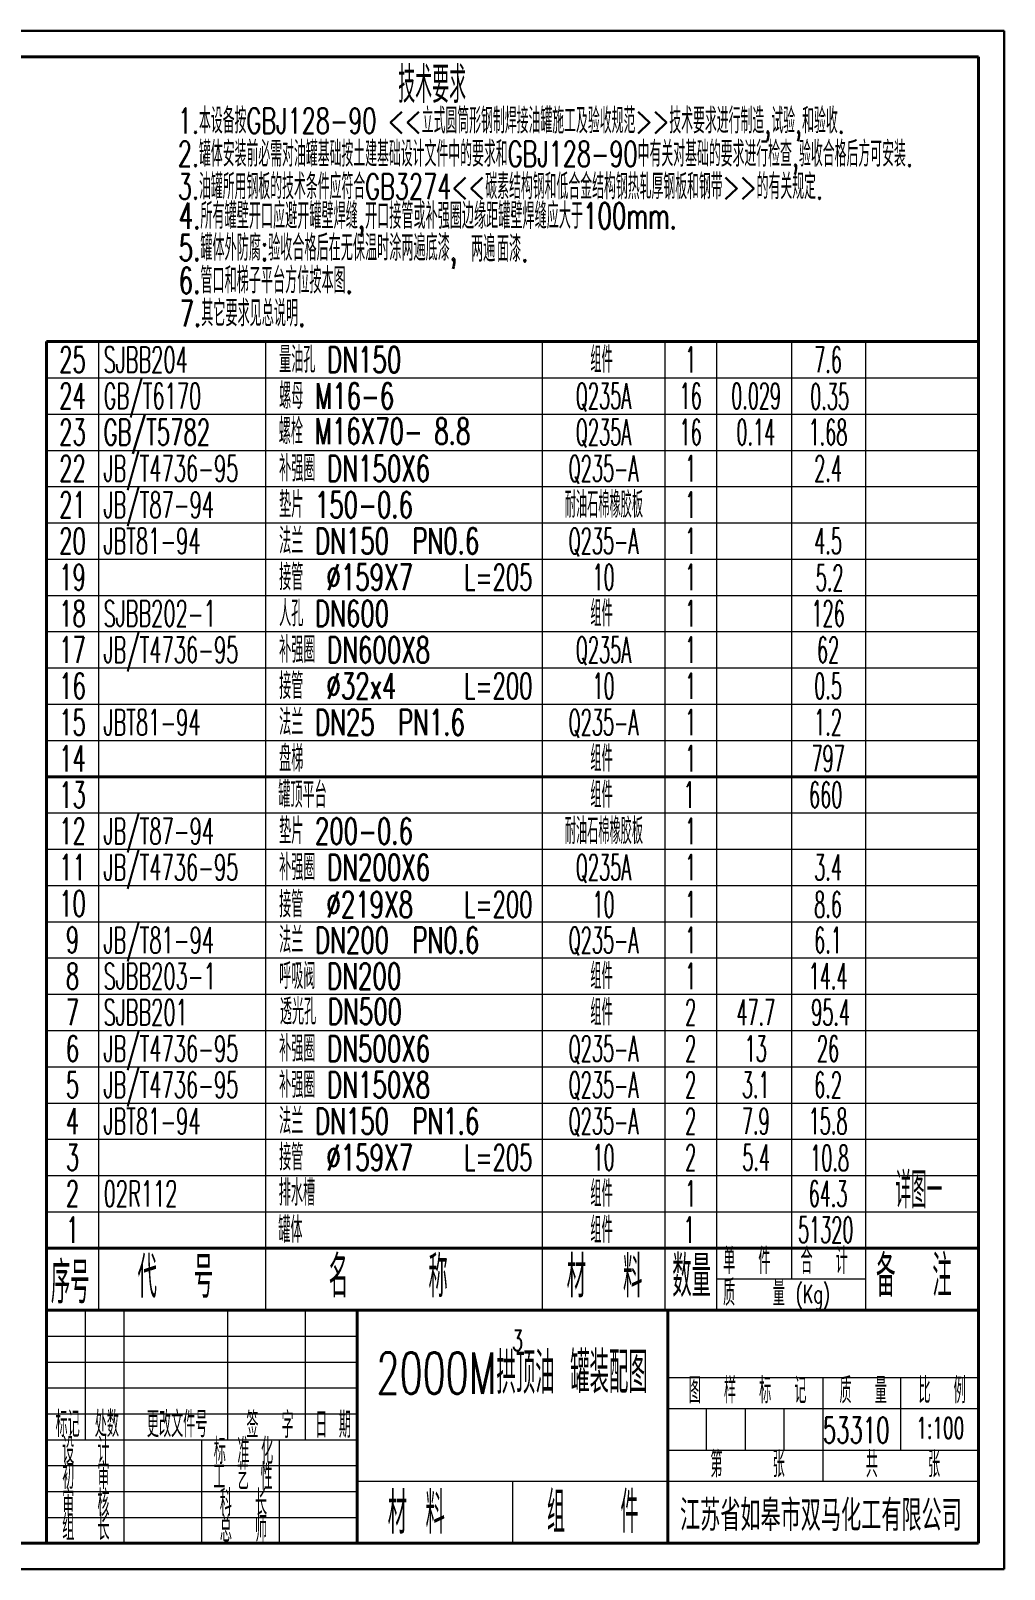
# Model space of a CAD drawing. Header units: millimetres. Extents: x 0 to 589, y 0 to 297.
# Drawn here: x 401.1 to 589.2, y 0 to 297 of the extents above; entities that cross this region are included whole.
import ezdxf
from ezdxf.enums import TextEntityAlignment as Align

# ---------------------------------------------------------------- set-up
doc = ezdxf.new("R2010")
doc.units = ezdxf.units.MM
for name, color, linetype, lineweight in [('CUT', 1, 'Continuous', 15), ('DIM', 4, 'Continuous', 18), ('PART', 7, 'Continuous', 40)]:
    doc.layers.add(name, color=color, linetype=linetype, lineweight=lineweight)
doc.layers.add('TXT', color=1, linetype='Continuous')
doc.styles.add('HZ', font='romans.shx', dxfattribs={"width": 0.6, "bigfont": 'gbcbig.shx'})

msp = doc.modelspace()

# ---------------------------------------------------------------- linework, layer by layer
at = {"layer": 'DIM', "lineweight": 30}
for p, q in [((0, 297), (589.19884, 297)), ((589.19884, 0), (589.19884, 297)), ((589.19884, 0), (589.19884, 297)), ((0, 0), (589.19884, 0))]:
    msp.add_line(p, q, dxfattribs=at)
at = {"layer": 'DIM'}
for p, q in [((414.19884, 237), (414.19884, 50)), ((446.48822, 237), (446.48822, 50)), ((499.9468, 237), (499.9468, 50)), ((523.61217, 237), (523.61217, 50)), ((533.61217, 237), (533.61217, 50)), ((548.06928, 237), (548.06928, 56)), ((562.39646, 237), (562.39646, 50)), ((404.19884, 230), (584.19884, 230)), ((404.19884, 223), (584.19884, 223)), ((404.19884, 216), (584.19884, 216)), ((404.19884, 209), (584.19884, 209)), ((404.19884, 202), (584.19884, 202)), ((404.19884, 195), (584.19884, 195)), ((404.19884, 188), (584.19884, 188)), ((404.19884, 181), (584.19884, 181)), ((404.19884, 174), (584.19884, 174)), ((404.19884, 167), (584.19884, 167)), ((404.19884, 160), (584.19884, 160)), ((404.19884, 153), (584.19884, 153)), ((404.19884, 146), (584.19884, 146)), ((404.19884, 139), (584.19884, 139)), ((404.19884, 132), (584.19884, 132)), ((404.19884, 125), (584.19884, 125)), ((404.19884, 118), (584.19884, 118)), ((404.19884, 111), (584.19884, 111)), ((404.19884, 104), (584.19884, 104)), ((404.19884, 97), (584.19884, 97)), ((404.19884, 90), (584.19884, 90)), ((404.19884, 83), (584.19884, 83)), ((404.19884, 76), (584.19884, 76)), ((404.19884, 69), (584.19884, 69)), ((562.39646, 56), (533.61217, 56)), ((411.69884, 25), (411.69884, 50)), ((419.19884, 5), (419.19884, 50)), ((439.19884, 25), (439.19884, 50)), ((454.19884, 25), (454.19884, 50)), ((404.19884, 45), (464.19884, 45)), ((404.19884, 40), (464.19884, 40)), ((524.19884, 37), (584.19884, 37)), ((554.19884, 17), (554.19884, 37)), ((569.19884, 23), (569.19884, 37)), ((404.19884, 35), (464.19884, 35)), ((404.19884, 30), (464.19884, 30)), ((524.19884, 31), (584.19884, 31)), ((531.69884, 23), (531.69884, 31)), ((539.19884, 23), (539.19884, 31)), ((546.69884, 23), (546.69884, 31)), ((404.19884, 25), (464.19884, 25)), ((434.19884, 5), (434.19884, 25)), ((449.19884, 5), (449.19884, 25)), ((524.19884, 23), (584.19884, 23)), ((404.19884, 20), (464.19884, 20)), ((404.19884, 15), (464.19884, 15)), ((464.19884, 17), (584.19884, 17)), ((494.19884, 17), (494.19884, 5)), ((524.19884, 17), (584.19884, 17)), ((404.19884, 10), (464.19884, 10))]:
    msp.add_line(p, q, dxfattribs=at)
at = {"layer": 'DIM', "lineweight": 40}
msp.add_line((404.19884, 153), (584.19884, 153), dxfattribs=at)
at = {"layer": 'PART', "lineweight": 40}
for p, q in [((25, 292), (584.19884, 292)), ((584.19884, 5), (584.19884, 292)), ((404.19884, 237), (404.19884, 50)), ((404.19884, 5), (404.19884, 146)), ((404.19884, 70.8998), (404.19884, 5.19881)), ((404.19884, 62), (584.19884, 62)), ((404.19884, 59.40239), (404.19884, 5.19881)), ((404.19884, 50), (584.19884, 50)), ((404.19884, 5), (404.19884, 50)), ((464.19884, 5), (464.19884, 50)), ((524.19884, 5), (524.19884, 50)), ((584.19884, 5), (584.19884, 50)), ((25, 5), (404.19884, 5)), ((404.19884, 5), (584.19884, 5))]:
    msp.add_line(p, q, dxfattribs=at)
at = {"layer": 'PART'}
msp.add_line((404.19884, 237), (584.19884, 237), dxfattribs=at)

# ---------------------------------------------------------------- texts
at = {"layer": 'CUT', "style": 'HZ', "width": 0.6}
msp.add_text('详图一', height=7, dxfattribs=at).set_placement((568.16147, 69.63982))
at = {"layer": 'TXT', "lineweight": -3, "style": 'HZ'}
for s, height, width, p in [('技术要求', 7, 0.65, (472.12199, 283.06913)), ('1.本设备按GBJ128-90 <<立式圆筒形钢制焊接油罐施工及验收规范>>技术要求进行制造,试验,和验收.', 4.9, 0.65, (429.53747, 277.17438)), ('2.罐体安装前必需对油罐基础按土建基础设计文件中的要求和GBJ128-90中有关对基础的要求进行检查,验收合格后方可安装.', 4.9, 0.65, (429.53747, 270.767)), ('3.油罐所用钢板的技术条件应符合GB3274<<碳素结构钢和低合金结构钢热轧厚钢板和钢带>>的有关规定.', 4.9, 0.65, (429.54115, 264.47313)), ('L=205', 5, 0.6, (484.83634, 189.00485)), ('L=200', 5, 0.6, (484.83634, 168.00485)), ('L=200', 5, 0.6, (484.83634, 125.84022)), ('透光孔 DN500', 5, 0.65, (449.25808, 105.14902)), ('L=205', 5, 0.6, (484.83634, 77.00485)), ('江苏省如皋市双马化工有限公司', 6, 0.9, (526.56328, 7.39267))]:
    msp.add_text(s, height=height, dxfattribs=dict(at, width=width)).set_placement(p)
at = {"layer": 'TXT', "style": 'HZ'}
for s, height, width, p in [('4.所有罐壁开口应避开罐壁焊缝,开口接管或补强圈边缘距罐壁焊缝应大于100mm.', 5, 0.65, (429.71907, 258.76235)), ('5.罐体外防腐:验收合格后在无保温时涂两遍底漆,', 5, 0.65, (429.71907, 252.59687)), ('两遍', 5, 0.65, (486.197, 252.42828)), ('面漆.', 5, 0.65, (491.19527, 252.37617)), ('6.管口和梯子平台方位按本图.', 5, 0.65, (429.71907, 246.29601)), ('7.其它要求见总说明.', 5, 0.65, (429.88476, 239.94069)), ('SJBB204', 5, 0.55, (415.19884, 231)), ('量油孔 DN150', 5, 0.65, (449.11296, 231)), ('GB/T6170', 5, 0.55, (415.19884, 224)), ('螺母 M16-6      ', 5, 0.65, (449.11296, 224)), ('GB/T5782', 5, 0.6, (415.19884, 217)), ('螺栓 M16X70- 8.8', 5, 0.65, (449.04607, 217.18311)), ('JB/T4736-95', 5, 0.55, (415.19884, 210)), ('补强圈 DN150X6      ', 5, 0.65, (449.11296, 210)), ('JB/T87-94', 5, 0.55, (415.19884, 203)), ('垫片 150-0.6         ', 5, 0.65, (449.11296, 203)), ('JBT81-94', 5, 0.55, (415.19884, 196)), ('法兰 DN150  PN0.6', 5, 0.65, (449.11296, 196)), ('接管  %%C159X7', 5, 0.65, (449.11296, 189)), ('人孔 DN600', 5, 0.65, (449.11296, 182)), ('SJBB202-1', 5, 0.55, (415.19884, 182)), ('JB/T4736-95', 5, 0.55, (415.19884, 175)), ('补强圈 DN600X8        ', 5, 0.65, (449.11296, 175)), ('接管  %%C32x4', 5, 0.65, (449.11296, 168)), ('法兰 DN25  PN1.6', 5, 0.65, (449.11296, 161)), ('JBT81-94', 5, 0.55, (415.19884, 161)), ('盘梯', 5, 0.65, (449.11296, 154)), ('罐顶平台', 5, 0.65, (448.95304, 147)), ('JB/T87-94', 5, 0.55, (415.19884, 140)), ('垫片 200-0.6         ', 5, 0.65, (449.11296, 140)), ('JB/T4736-95', 5, 0.55, (415.19884, 133)), ('补强圈 DN200X6           ', 5, 0.65, (449.11296, 133)), ('接管  %%C219X8', 5, 0.65, (449.11296, 125.83537)), ('JB/T81-94', 5, 0.55, (415.19884, 118.95762)), ('法兰 DN200  PN0.6', 5, 0.65, (449.11296, 118.95762)), ('SJBB203-1', 5, 0.55, (415.19884, 112)), ('呼吸阀 DN200', 5, 0.65, (449.11296, 112)), ('SJBB201', 5, 0.55, (415.19884, 105)), ('JB/T4736-95', 5, 0.55, (415.19884, 98)), ('补强圈 DN500X6   ', 5, 0.65, (449.11296, 98)), ('JB/T4736-95', 5, 0.55, (415.19884, 91)), ('补强圈 DN150X8      ', 5, 0.65, (449.11296, 91)), ('法兰 DN150  PN1.6', 5, 0.65, (449.11296, 84)), ('JBT81-94', 5, 0.55, (415.19884, 84)), ('接管  %%C159X7', 5, 0.65, (449.11296, 77)), ('02R112', 5, 0.55, (415.19884, 70)), ('排水槽', 5, 0.65, (449.04607, 70.18311)), ('罐体', 5, 0.65, (448.95304, 63)), ('单  件', 5, 0.65, (534.88588, 57.00861)), ('合  计', 5, 0.65, (549.83272, 57.00861)), ('备  注', 8, 0.65, (564.43315, 52.62674)), ('质   量', 5, 0.65, (534.88588, 50.85891)), ('(Kg)', 3.5, 0.65, (548.9273, 51.38245)), ('53310', 5, 0.6, (554.18101, 24.3514)), ('材 料', 8, 0.65, (470.08945, 6.86425))]:
    msp.add_text(s, height=height, dxfattribs=dict(at, width=width)).set_placement(p)
for s, height, width, p in [('25', 5, 0.6, (409.19884, 233.5)), ('组件', 5, 0.6, (511.40961, 233.5)), ('1', 5, 0.5, (528.61217, 233.5)), ('7.6', 5, 0.5, (555.16295, 233.5)), ('24', 5, 0.6, (409.19884, 226.5)), ('Q235A', 5, 0.5, (511.77301, 226.5)), ('16', 5, 0.5, (528.61217, 226.5)), ('0.029', 5, 0.5, (541.26133, 226.5)), ('0.35', 5, 0.5, (555.45718, 226.38231)), ('23', 5, 0.6, (409.19884, 219.5)), ('Q235A', 5, 0.5, (511.77301, 219.5)), ('16', 5, 0.5, (528.61217, 219.5)), ('0.14', 5, 0.5, (541.196, 219.5)), ('1.68', 5, 0.5, (555.14691, 219.5)), ('22', 5, 0.6, (409.19884, 212.5)), ('Q235-A', 5, 0.5, (511.77301, 212.5)), ('1', 5, 0.5, (528.61217, 212.5)), ('2.4', 5, 0.5, (555.16295, 212.5)), ('21', 5, 0.6, (409.19884, 205.5)), ('1', 5, 0.5, (528.61217, 205.5)), ('20', 5, 0.6, (409.19884, 198.5)), ('Q235-A', 5, 0.5, (511.77301, 198.5)), ('1', 5, 0.5, (528.61217, 198.5)), ('4.5', 5, 0.5, (555.16295, 198.5)), ('19', 5, 0.6, (409.19884, 191.5)), ('10', 5, 0.5, (511.77301, 191.5)), ('1', 5, 0.5, (528.61217, 191.5)), ('5.2', 5, 0.5, (555.45718, 191.38231)), ('组件', 5, 0.6, (511.40961, 184.5)), ('18', 5, 0.6, (409.19884, 184.5)), ('1', 5, 0.5, (528.61217, 184.5)), ('126', 5, 0.5, (555.16295, 184.5)), ('17', 5, 0.6, (409.19884, 177.5)), ('Q235A', 5, 0.5, (511.77301, 177.5)), ('1', 5, 0.5, (528.61217, 177.5)), ('62', 5, 0.5, (555.16295, 177.5)), ('16', 5, 0.6, (409.19884, 170.5)), ('10', 5, 0.5, (511.77301, 170.5)), ('1', 5, 0.5, (528.61217, 170.5)), ('0.5', 5, 0.5, (555.16295, 170.5)), ('15', 5, 0.6, (409.19884, 163.5)), ('Q235-A', 5, 0.5, (511.77301, 163.5)), ('1', 5, 0.5, (528.61217, 163.5)), ('1.2', 5, 0.5, (555.16295, 163.5)), ('14', 5, 0.6, (409.19884, 156.5)), ('组件', 5, 0.6, (511.40961, 156.5)), ('1', 5, 0.5, (528.61217, 156.5)), ('797', 5, 0.5, (555.16295, 156.5)), ('13', 5, 0.6, (409.19884, 149.5)), ('组件', 5, 0.6, (511.40961, 149.5)), ('1', 5, 0.5, (528.32122, 149.5)), ('660', 5, 0.5, (554.71321, 149.5)), ('12', 5, 0.6, (409.19884, 142.5)), ('1', 5, 0.5, (528.61217, 142.5)), ('11', 5, 0.6, (409.19884, 135.5)), ('Q235A', 5, 0.5, (511.77301, 135.5)), ('1', 5, 0.5, (528.61217, 135.5)), ('3.4', 5, 0.5, (555.16295, 135.5)), ('10', 5, 0.6, (409.19884, 128.5)), ('10', 5, 0.5, (511.77301, 128.33537)), ('1', 5, 0.5, (528.61217, 128.33537)), ('8.6', 5, 0.5, (555.16295, 128.33537)), ('9', 5, 0.6, (409.19884, 121.5)), ('Q235-A', 5, 0.5, (511.77301, 121.45762)), ('1', 5, 0.5, (528.61217, 121.45762)), ('6.1', 5, 0.5, (555.16295, 121.45762)), ('8', 5, 0.6, (409.19884, 114.5)), ('组件', 5, 0.6, (511.40961, 114.5)), ('1', 5, 0.5, (528.61217, 114.5)), ('14.4', 5, 0.5, (555.16295, 114.5)), ('7', 5, 0.6, (409.19884, 107.5)), ('组件', 5, 0.6, (511.40961, 107.5)), ('2', 5, 0.5, (528.61217, 107.5)), ('47.7', 5, 0.5, (541.19348, 107.5)), ('95.4', 5, 0.5, (555.65058, 107.5)), ('6', 5, 0.6, (409.19884, 100.5)), ('Q235-A', 5, 0.5, (511.77301, 100.5)), ('2', 5, 0.5, (528.61217, 100.5)), ('13', 5, 0.5, (541.19348, 100.5)), ('26', 5, 0.5, (555.16295, 100.5)), ('5', 5, 0.6, (409.19884, 93.5)), ('Q235-A', 5, 0.5, (511.77301, 93.5)), ('2', 5, 0.5, (528.61217, 93.5)), ('3.1', 5, 0.5, (541.19348, 93.5)), ('6.2', 5, 0.5, (555.16295, 93.5)), ('4', 5, 0.6, (409.19884, 86.5)), ('Q235-A', 5, 0.5, (511.77301, 86.5)), ('2', 5, 0.5, (528.61217, 86.5)), ('7.9', 5, 0.5, (541.19348, 86.5)), ('15.8', 5, 0.5, (555.16295, 86.5)), ('3', 5, 0.6, (409.19884, 79.5)), ('10', 5, 0.5, (511.77301, 79.5)), ('2', 5, 0.5, (528.61217, 79.5)), ('5.4', 5, 0.5, (541.26133, 79.5)), ('10.8', 5, 0.5, (555.45718, 79.38231)), ('2', 5, 0.6, (409.19884, 72.5)), ('组件', 5, 0.6, (511.40961, 72.5)), ('1', 5, 0.5, (528.61217, 72.5)), ('64.3', 5, 0.5, (555.14691, 72.5)), ('组件', 5, 0.6, (511.40961, 65.5)), ('1', 5, 0.6, (409.19884, 65.5)), ('1', 5, 0.5, (528.32122, 65.5)), ('51320', 5, 0.5, (554.71321, 65.5)), ('组   件', 8, 0.6, (509.69376, 11.01552))]:
    msp.add_text(s, height=height, dxfattribs=dict(at, width=width)).set_placement(p, align=Align.MIDDLE_CENTER)
at = {"layer": 'TXT', "lineweight": -3, "style": 'HZ', "width": 0.6}
for p in [(511.85683, 205.5), (511.85683, 142.5)]:
    msp.add_text('耐油石棉橡胶板', height=5, dxfattribs=at).set_placement(p, align=Align.MIDDLE_CENTER)
at = {"layer": 'TXT', "style": 'HZ', "width": 0.65}
msp.add_text('序号', height=8, dxfattribs=at).set_placement((408.76485, 55.7581), align=Align.MIDDLE)
for s, height, p in [('代  号', 8, (429.07275, 52.38844)), ('名    称', 8, (470.20364, 52.5007)), ('材  料', 8, (511.9736, 52.46196)), ('数量', 8, (528.80696, 52.55187)), ('图  样  标  记', 5, (539.61882, 32.00225)), ('质  量', 5, (561.9444, 32.00225)), ('比  例', 5, (577.19377, 32.0067)), ('标记', 5, (408.25277, 25.50312)), ('处数', 5, (415.83929, 25.50312)), ('更改文件号', 5, (429.40823, 25.47009)), ('签  字', 5, (447.35549, 25.34974)), ('日 期', 5, (459.52909, 25.36312)), ('设  计', 5, (411.77959, 20.39145)), ('标 准 化', 5, (442.22457, 20.28152)), ('初  审', 5, (411.77959, 15.49705)), ('工 艺 性', 5, (442.12019, 15.34378)), ('第    张', 5, (539.62088, 17.74244)), ('共    张', 5, (569.63101, 17.74244)), ('审  核', 5, (411.77959, 10.27102)), ('科  长', 5, (442.22457, 10.34074)), ('组  长', 5, (411.77959, 5.55958)), ('总  师', 5, (442.22457, 5.27574))]:
    msp.add_text(s, height=height, dxfattribs=at).set_placement(p, align=Align.CENTER)
at = {"layer": 'TXT', "lineweight": 15, "style": 'HZ', "width": 0.65}
for s, p in [('2000M拱顶油', (467.92229, 33.87157)), ('罐装配图', (505.34151, 34.00359))]:
    msp.add_text(s, height=8, dxfattribs=at).set_placement(p)
at = {"layer": 'TXT', "char_height": 4, "width": 0.6, "attachment_point": 1, "style": 'HZ'}
for s, insert in [('3', (494.13955, 46.15078)), ('1:100', (572.21046, 29.26777))]:
    msp.add_mtext(s, dxfattribs=dict(at, insert=insert))

doc.saveas('drawing.dxf')
